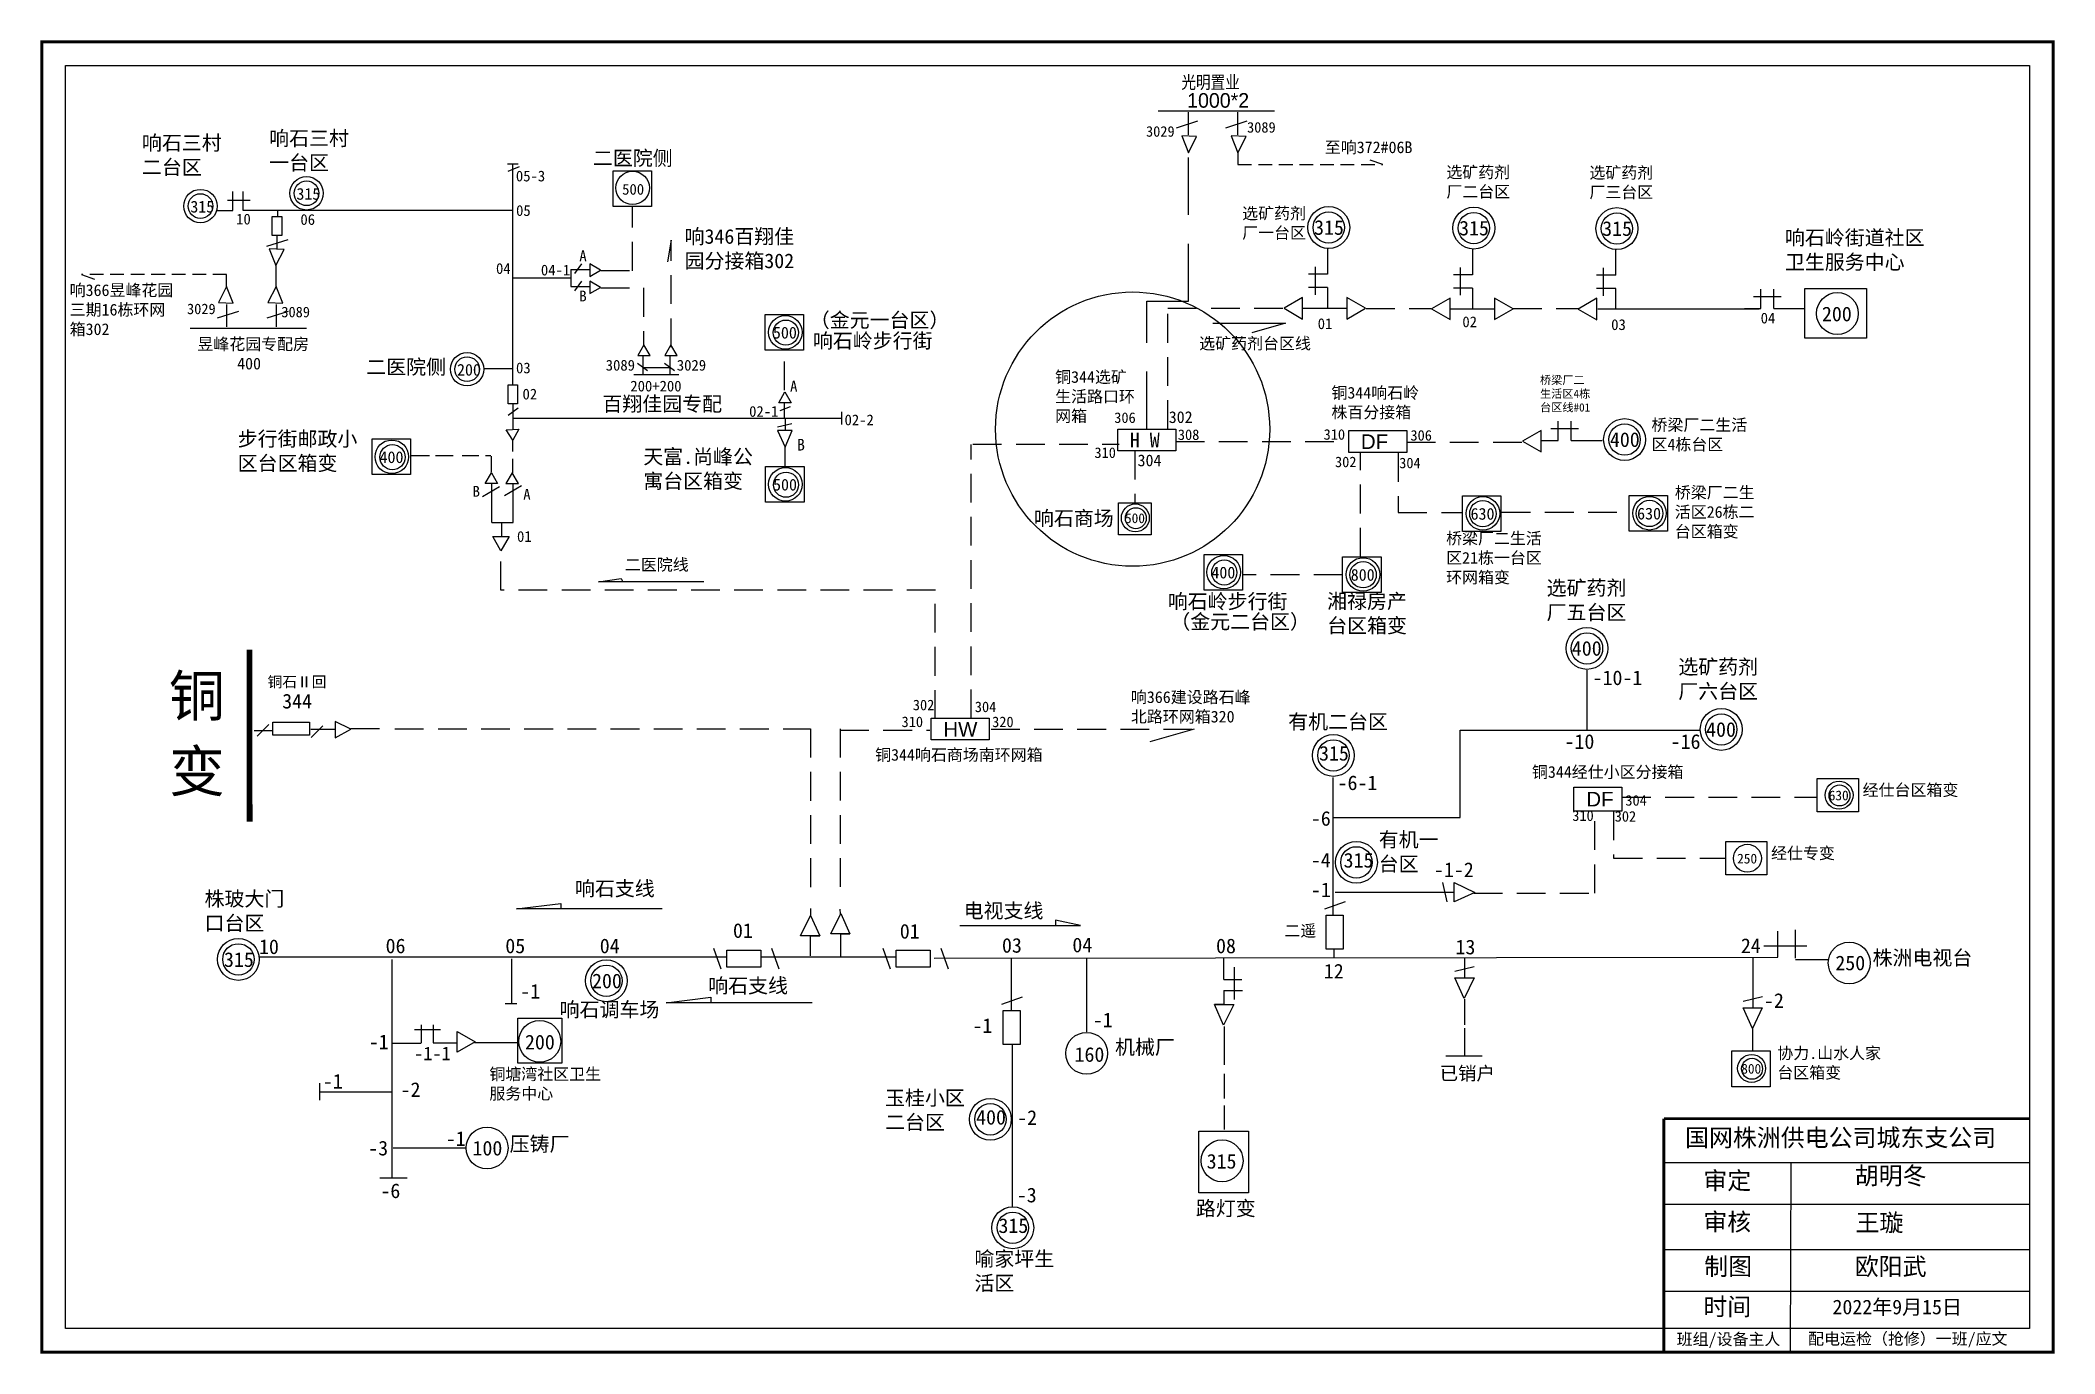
# Model space of a CAD drawing. Extents: x 0 to 345, y -16 to 208.
import ezdxf

# ---------------------------------------------------------------- set-up
doc = ezdxf.new("R2010")
doc.units = 0
doc.header["$LTSCALE"] = 0.774411
doc.linetypes.add('ACAD_ISO02W100', pattern=[15, 12, -3])
doc.linetypes.add('DASHED2', pattern=[9.525, 6.35, -3.175])
doc.layers.get('0').update_dxf_attribs({"linetype": 'CONTINUOUS'})
for name, color, linetype in [('0-RefEdit0', 7, 'CONTINUOUS'), ('Layer2', 1, 'CONTINUOUS'), ('线型', 7, 'DASHED2')]:
    doc.layers.add(name, color=color, linetype=linetype)
doc.styles.add('hztxt_txtstyle_0.00_0_0', font='', dxfattribs={"bigfont": 'hztxt.shx'})
doc.styles.add('hztxt_txtstyle_2.00_0_0', font='', dxfattribs={"height": 2, "bigfont": 'hztxt.shx'})
doc.styles.add('KaiTi_txtstyle_2.00_0_0', font='simsun.ttc', dxfattribs={"height": 2})
doc.styles.add('KaiTi_txtstyle_2.50_0_0', font='simkai.ttf', dxfattribs={"height": 2.5})
doc.styles.add('KaiTi_txtstyle_200.00_0_0200', font='simsun.ttc', dxfattribs={"height": 200})
doc.styles.add('KaiTi_txtstyle_3.00_0_0', font='simkai.ttf', dxfattribs={"height": 3})
doc.styles.add('SimSun_txtstyle_1.84_0_0', font='', dxfattribs={"height": 1.84})
doc.styles.add('SimSun_txtstyle_2.30_0_0', font='', dxfattribs={"height": 2.3})
doc.styles.add('SimSun_txtstyle_2.50_0_0', font='simsun.ttc', dxfattribs={"height": 2.5})
doc.styles.add('SimSun_txtstyle_200.00_0_0200', font='', dxfattribs={"height": 200})
doc.styles.get("Standard").update_dxf_attribs({"font": '', "height": 2.5})
doc.styles.add('字体', font='simkai.ttf', dxfattribs={"height": 2.5})
doc.styles.add('宋体_txtstyle_2.00_0_0', font='SIMSUN.TTC', dxfattribs={"height": 2})
doc.styles.add('宋体_txtstyle_2.50_0_0', font='SIMSUN.TTC', dxfattribs={"height": 2.5})
doc.styles.add('宋体_txtstyle_200.00_0_0200', font='SIMSUN.TTC', dxfattribs={"height": 200})
doc.styles.add('宋体_txtstyle_3.00_0_0', font='SIMSUN.TTC', dxfattribs={"height": 3})
doc.styles.get('hztxt_txtstyle_0.00_0_0').set_extended_font_data('hztxt')
doc.styles.get('hztxt_txtstyle_2.00_0_0').set_extended_font_data('hztxt')
doc.styles.get('SimSun_txtstyle_1.84_0_0').set_extended_font_data('SimSun')
doc.styles.get('SimSun_txtstyle_2.30_0_0').set_extended_font_data('SimSun')
doc.styles.get('SimSun_txtstyle_200.00_0_0200').set_extended_font_data('SimSun')
doc.styles.get('Standard').set_extended_font_data('SimSun')

msp = doc.modelspace()

# ---------------------------------------------------------------- linework, layer by layer
at = {"linetype": 'Continuous'}
for p, q in [((211.47, 196.23), (191.58, 196.23)), ((198.3, 194.51), (194.65, 193.35)), ((196.76, 192.2), (196.76, 196.04)), ((206.77, 194.51), (203.12, 193.35)), ((205.23, 192.2), (205.23, 196.04)), ((195.6, 192.01), (196.75, 189.12)), ((198.16, 191.89), (195.6, 192.01)), ((196.75, 189.12), (198.16, 191.89)), ((206.63, 191.89), (204.07, 192.01)), ((204.07, 192.01), (205.22, 189.12)), ((205.22, 189.12), (206.63, 191.89)), ((80.31, 187.23), (82.14, 187.23)), ((30.64, 179.26), (33.34, 179.26)), ((81.21, 179.28), (35.14, 179.28)), ((40.98, 179.27), (40.98, 178.26)), ((39.15, 173.15), (42.8, 174.3)), ((39.56, 172.72), (40.71, 169.83)), ((42.12, 172.6), (39.56, 172.72)), ((40.71, 169.83), (42.12, 172.6)), ((40.86, 174.97), (40.86, 172.6)), ((32.28, 166.28), (30.87, 163.51)), ((33.43, 163.39), (32.28, 166.28)), ((40.75, 166.28), (39.34, 163.51)), ((41.9, 163.39), (40.75, 166.28)), ((30.73, 160.89), (34.38, 162.04)), ((30.87, 163.51), (33.43, 163.39)), ((32.27, 163.2), (32.27, 159.36)), ((39.2, 160.89), (42.85, 162.04)), ((39.34, 163.51), (41.9, 163.39)), ((40.74, 163.2), (40.74, 159.36)), ((26.03, 159.16), (45.93, 159.16)), ((213.33, 160.02), (207.59, 158.36)), ((126.96, 145.1), (128.68, 145.74)), ((127.71, 143.7), (127.71, 146.39)), ((77.6, 134.49), (77.6, 137.27)), ((76.04, 130.39), (78.93, 132.08)), ((79.82, 130.54), (82.71, 132.24)), ((81.29, 125.92), (81.29, 132.59)), ((77.63, 125.92), (81.29, 125.92)), ((79.36, 123.56), (79.36, 125.88)), ((39.51, 91.42), (37.53, 89.44)), ((40.21, 89.59), (40.21, 91.81)), ((40.21, 91.81), (46.47, 91.81)), ((46.47, 89.59), (40.21, 89.59)), ((46.47, 91.81), (46.47, 89.59)), ((46.7, 90.63), (50.81, 90.63)), ((48.74, 91.18), (46.76, 89.21)), ((53.5, 90.62), (50.83, 91.9)), ((50.83, 91.9), (50.83, 89.11)), ((50.83, 89.11), (53.5, 90.62)), ((197.71, 90.63), (190.17, 88.45)), ((221.5, 58.71), (221.53, 82.36)), ((242.2, 61.1), (242.2, 64.38)), ((242.2, 64.38), (245.73, 62.71)), ((245.73, 62.71), (242.2, 61.1)), ((81.83, 59.89), (89.42, 60.84)), ((106.76, 59.89), (81.83, 59.89)), ((89.42, 60.84), (89.42, 59.89)), ((130.4, 55.28), (132.15, 58.77)), ((132.15, 58.77), (133.7, 55.28)), ((135.58, 55.63), (137.33, 59.12)), ((137.33, 59.12), (138.88, 55.63)), ((223.57, 61.12), (220.02, 59.85)), ((133.7, 55.28), (130.4, 55.28)), ((132.15, 55.28), (133.7, 55.28)), ((132.15, 51.87), (132.15, 55.28)), ((138.88, 55.63), (135.58, 55.63)), ((137.33, 55.63), (138.88, 55.63)), ((137.33, 51.75), (137.33, 55.63)), ((157.65, 57.04), (178.3, 57.04)), ((178.3, 57.04), (174.03, 57.99)), ((174.03, 57.99), (174.03, 57.04)), ((297.52, 51.64), (297.52, 56.06)), ((300.58, 51.48), (300.58, 56.32)), ((37.99, 51.7), (117.64, 51.69)), ((115.54, 53.18), (116.81, 49.63)), ((123.79, 51.7), (146.59, 51.69)), ((125.44, 53.18), (126.7, 49.63)), ((144.49, 53.18), (145.76, 49.63)), ((154.39, 53.18), (155.65, 49.63)), ((295.16, 53.58), (302.48, 53.58)), ((60.56, 51.25), (60.56, 14.07)), ((153.26, 51.48), (297.52, 51.64)), ((166.47, 51.45), (166.47, 42.58)), ((179.3, 51.54), (179.3, 38.89)), ((202.78, 51.47), (202.78, 47.84)), ((204.59, 49.93), (204.59, 44.42)), ((300.58, 51.27), (306.27, 51.27)), ((107.47, 43.86), (115.07, 44.8)), ((115.07, 44.8), (115.07, 43.86)), ((168.35, 44.83), (164.8, 43.56)), ((202.82, 47.83), (205.91, 47.83)), ((202.82, 45.96), (206.02, 45.96)), ((202.82, 45.96), (202.82, 43.53)), ((242.31, 48.1), (245.59, 48.1)), ((243.92, 44.57), (242.31, 48.1)), ((245.59, 48.1), (243.92, 44.57)), ((132.4, 43.86), (107.47, 43.86)), ((201.23, 43.54), (204.53, 43.54)), ((202.78, 43.54), (201.23, 43.54)), ((202.78, 40.05), (201.23, 43.54)), ((204.53, 43.54), (202.78, 40.05)), ((202.84, 39.81), (202.84, 33.26)), ((166.6, 36.67), (166.6, 9.06)), ((202.84, 31.68), (202.84, 27.51)), ((48.18, 30.11), (48.18, 27.21)), ((48.18, 28.65), (60.49, 28.65)), ((202.84, 26.32), (202.84, 22.18)), ((60.77, 19.03), (73.08, 19.03)), ((58.5, 13.92), (63.18, 13.92)), ((278.1, 16.53), (340.47, 16.53)), ((299.75, 16.52), (299.66, -15.87)), ((278.1, 9.43), (340.47, 9.43)), ((278.1, 1.68), (340.47, 1.68)), ((278.1, -5.42), (340.47, -5.42))]:
    msp.add_line(p, q, dxfattribs=at)
at = {"color": 0, "linetype": 'Continuous'}
for p, q in [((82.31, 186.72), (80.36, 185.93)), ((91.14, 169.18), (94.38, 169.18)), ((91.14, 169.18), (91.14, 166.25)), ((91.81, 168.47), (93.03, 170.13)), ((218.5, 164.87), (218.5, 169.61)), ((243.3, 164.77), (243.3, 169.5)), ((267.76, 164.69), (267.76, 169.43)), ((81.23, 167.74), (91.11, 167.74)), ((91.14, 166.25), (94.38, 166.25)), ((91.81, 165.53), (93.03, 167.19)), ((220.56, 168.37), (217.26, 168.37)), ((220.56, 166.11), (217.26, 166.11)), ((245.36, 168.27), (242.06, 168.27)), ((245.36, 166), (242.06, 166)), ((269.83, 168.19), (266.53, 168.19)), ((269.83, 165.93), (266.53, 165.93)), ((294.63, 162.49), (294.63, 165.79)), ((296.89, 162.49), (296.89, 165.79)), ((216.32, 162.55), (223.86, 162.55)), ((241.52, 162.47), (249.06, 162.47)), ((266.74, 162.46), (294.37, 162.46)), ((293.39, 164.55), (298.13, 164.55)), ((76.37, 152.26), (81.29, 152.26)), ((104.23, 151.88), (102.57, 153.1)), ((103.51, 151.21), (103.51, 154.45)), ((103.66, 152.45), (108.09, 152.45)), ((108.86, 151.88), (107.19, 153.1)), ((108.14, 151.21), (108.14, 154.45)), ((101.92, 151.21), (109.64, 151.21)), ((137.45, 144.84), (137.45, 142.66)), ((127.73, 143.75), (137.45, 143.75)), ((258.73, 142.01), (263.47, 142.01)), ((259.97, 139.94), (259.97, 143.24)), ((262.23, 139.94), (262.23, 143.24)), ((127.76, 138.81), (127.76, 135.53)), ((264.89, 100.69), (264.89, 90.41)), ((243.23, 75.51), (243.23, 90.42)), ((243.23, 90.42), (266.63, 90.42)), ((266.63, 90.42), (284.15, 90.42)), ((221.53, 75.51), (243.23, 75.51)), ((80.99, 51.36), (80.99, 43.8)), ((79.9, 43.73), (81.93, 43.73)), ((291.61, 42.97), (294.89, 42.97)), ((293.22, 39.44), (291.61, 42.97)), ((294.89, 42.97), (293.22, 39.44)), ((68.84, 39.25), (64.43, 39.25)), ((65.63, 37.02), (65.63, 40.06)), ((67.63, 40.06), (67.63, 37.02))]:
    msp.add_line(p, q, dxfattribs=at)
at = {"color": 7, "linetype": 'Continuous'}
for p, q in [((81.24, 149.52), (81.24, 187.18)), ((32.42, 181.05), (36.32, 181.05)), ((33.35, 179.27), (33.35, 182.49)), ((35.13, 179.27), (35.13, 182.49)), ((80.43, 144.26), (82.16, 145.54)), ((81.24, 146.21), (81.24, 141.87)), ((127.74, 143.7), (81.3, 143.7)), ((81.24, 138.09), (81.24, 140.15)), ((66.98, 137.33), (63.67, 137.33)), ((71.05, 137.33), (67.99, 137.33)), ((75.39, 137.33), (72.58, 137.33)), ((77.48, 137.33), (76.55, 137.33)), ((81.24, 134.38), (81.24, 136.81)), ((77.63, 125.92), (77.63, 132.53))]:
    msp.add_line(p, q, dxfattribs=at)
at = {"linetype": 'DASHED2'}
for p, q in [((101.68, 168.96), (101.68, 179.9)), ((108.3, 174.16), (107.7, 170.5)), ((108.3, 155.9), (108.3, 174.16)), ((96.25, 168.98), (101.68, 168.98)), ((96.25, 166.05), (103.58, 166.05)), ((103.58, 166.02), (103.58, 156.26)), ((193.24, 141.9), (193.24, 162.59)), ((193.24, 162.59), (213.26, 162.59)), ((227.14, 162.53), (238.27, 162.53)), ((252.27, 162.49), (263.4, 162.49)), ((127.71, 148.54), (127.71, 155.39)), ((159.59, 92.47), (159.59, 139.24)), ((159.9, 139.34), (184.91, 139.34)), ((194.59, 139.8), (224.18, 139.8)), ((226.17, 120.12), (226.17, 137.86)), ((232.63, 137.81), (232.63, 127.67)), ((234.09, 139.68), (254.11, 139.68)), ((232.63, 127.67), (243.64, 127.67)), ((250.34, 127.72), (272.12, 127.72)), ((79.15, 114.35), (79.15, 121.24)), ((153.51, 114.35), (79.15, 114.35)), ((153.42, 92.37), (153.42, 114.46)), ((223.11, 117.01), (206.12, 117.01)), ((53.51, 90.7), (60.7, 90.7)), ((61.06, 90.68), (132.11, 90.68)), ((132.11, 90.68), (132.11, 61.92)), ((137.18, 90.69), (137.18, 61.85)), ((137.2, 90.42), (152.54, 90.42)), ((163, 90.63), (197.71, 90.63)), ((132.11, 59.97), (132.11, 58.72)), ((137.16, 59.82), (137.18, 59.07))]:
    msp.add_line(p, q, dxfattribs=at)
for p, q in [((200.91, 160.02), (213.33, 160.02)), ((79.2, 121.1), (77.78, 123.56)), ((77.78, 123.56), (80.62, 123.56)), ((80.62, 123.56), (79.2, 121.1)), ((95.89, 115.8), (99.77, 116.37)), ((113.86, 115.8), (95.89, 115.8)), ((99.77, 116.37), (100.06, 115.8)), ((221.62, 52.96), (221.62, 51.45))]:
    msp.add_line(p, q)
at = {"color": 7}
for p, q in [((128.96, 142.77), (126.47, 142.23)), ((126.47, 141.67), (127.79, 138.78)), ((128.97, 141.67), (126.47, 141.67)), ((127.79, 138.78), (128.97, 141.67)), ((221.84, 62.75), (242.22, 62.75)), ((241.02, 61.12), (240.26, 64.39)), ((242.32, 49.28), (245.59, 50.03)), ((243.96, 51.5), (243.96, 48.08)), ((243.97, 44.45), (243.97, 40.08)), ((243.97, 39.52), (243.97, 34.87)), ((240.78, 34.78), (247.01, 34.78))]:
    msp.add_line(p, q, dxfattribs=at)
at = {"color": 0, "linetype": 'DASHED2'}
for p, q in [((187.61, 138.2), (187.61, 129.43)), ((266.23, 62.59), (266.23, 76.48)), ((269.46, 76.58), (269.46, 68.55)), ((270.92, 79.01), (304.29, 79.01)), ((269.46, 68.55), (288.69, 68.55)), ((245.54, 62.59), (266.23, 62.59)), ((293.19, 39.74), (293.19, 35.67))]:
    msp.add_line(p, q, dxfattribs=at)
at = {"linetype": 'ACAD_ISO02W100'}
msp.add_line((40.11, 90.33), (37.02, 90.34), dxfattribs=at)
at = {"color": 0}
msp.add_line((291.63, 44.15), (294.9, 44.9), dxfattribs=at)
at = {"linetype": 'Continuous', "const_width": 0.5}
msp.add_lwpolyline([(0.67, 208.09), (344.64, 208.09), (344.64, -15.87), (0.67, -15.87)], close=True, dxfattribs=at)
at = {"linetype": 'Continuous'}
for points in [[(4.71, 204.05), (340.6, 204.05), (340.6, -11.83), (4.71, -11.83)], [(213.1, 162.54), (216.29, 160.7), (216.29, 164.38)], [(227.06, 162.55), (223.87, 164.38), (223.87, 160.71)], [(238.3, 162.46), (241.49, 160.62), (241.49, 164.29)], [(252.26, 162.46), (249.07, 164.3), (249.07, 160.62)], [(263.43, 162.41), (266.62, 160.57), (266.62, 164.25)], [(194.58, 138.19), (184.66, 138.19), (184.66, 141.89), (194.58, 141.89)], [(234.1, 137.92), (224.18, 137.92), (224.18, 141.63), (234.1, 141.63)], [(253.91, 139.84), (257.1, 138), (257.1, 141.68)], [(162.7, 88.77), (152.77, 88.77), (152.77, 92.47), (162.7, 92.47)], [(223.23, 58.82), (223.23, 53), (220.32, 53), (220.32, 58.82)], [(117.84, 52.84), (123.66, 52.84), (123.66, 49.93), (117.84, 49.93)], [(146.79, 52.84), (152.61, 52.84), (152.61, 49.93), (146.79, 49.93)], [(168.01, 42.53), (168.01, 36.71), (165.1, 36.71), (165.1, 42.53)]]:
    msp.add_lwpolyline(points, close=True, dxfattribs=at)
at = {"color": 0, "linetype": 'Continuous'}
for points in [[(98.36, 186.06), (104.94, 186.06), (104.94, 179.96), (98.36, 179.96)], [(312.72, 165.9), (312.72, 157.42), (302.17, 157.42), (302.17, 165.9)], [(124.35, 161.5), (130.93, 161.5), (130.93, 155.39), (124.35, 155.39)], [(57.15, 140.23), (63.73, 140.23), (63.73, 134.12), (57.15, 134.12)], [(124.45, 135.53), (131.03, 135.53), (131.03, 129.42), (124.45, 129.42)], [(184.8, 129.31), (190.39, 129.31), (190.39, 123.85), (184.8, 123.85)], [(243.62, 130.5), (250.19, 130.5), (250.19, 124.39), (243.62, 124.39)], [(272.1, 130.54), (278.68, 130.54), (278.68, 124.43), (272.1, 124.43)], [(199.45, 120.46), (206.02, 120.46), (206.02, 114.36), (199.45, 114.36)], [(223.12, 120.07), (229.7, 120.07), (229.7, 113.96), (223.12, 113.96)], [(262.68, 80.7), (270.89, 80.7), (270.89, 76.59), (262.68, 76.59)], [(311.35, 82.18), (311.35, 76.51), (304.3, 76.51), (304.3, 82.18)], [(295.69, 71.39), (295.69, 65.72), (288.64, 65.72), (288.64, 71.39)], [(289.67, 35.61), (296.24, 35.61), (296.24, 29.5), (289.67, 29.5)], [(198.53, 21.89), (207.02, 21.89), (207.02, 11.34), (198.53, 11.34)]]:
    msp.add_lwpolyline(points, close=True, dxfattribs=at)
at = {"color": 7, "linetype": 'DASHED2', "lineweight": 0, "ltscale": 1.997612}
for points in [[(189.62, 141.89), (189.62, 163.76), (196.78, 163.76), (196.78, 189.1)], [(40.72, 169.91), (40.72, 169.91), (40.72, 169.91), (40.72, 166.3)]]:
    msp.add_lwpolyline(points, dxfattribs=at)
at = {"color": 7, "linetype": 'DASHED2', "lineweight": 0, "ltscale": 0.475968}
for points in [[(205.22, 189.12), (205.22, 187.09), (230.02, 187.09), (227.78, 187.9)], [(32.28, 166.28), (32.28, 168.31), (7.48, 168.31), (9.72, 167.5)]]:
    msp.add_lwpolyline(points, dxfattribs=at)
at = {"color": 7}
for points in [[(40.08, 178.23), (41.7, 178.23), (41.7, 175), (40.08, 175)], [(80.4, 149.45), (82.01, 149.45), (82.01, 146.23), (80.4, 146.23)]]:
    msp.add_lwpolyline(points, close=True, dxfattribs=at)
for points in [[(96.23, 169.06), (94.39, 170.12), (94.39, 167.99)], [(96.23, 166.12), (94.39, 167.18), (94.39, 165.06)], [(103.64, 156.3), (102.58, 154.46), (104.7, 154.46)], [(108.27, 156.3), (107.2, 154.46), (109.33, 154.46)], [(127.76, 148.24), (128.82, 146.4), (126.69, 146.4)], [(82.24, 141.87), (81.25, 139.99), (80.11, 141.79)], [(77.56, 134.44), (78.63, 132.6), (76.5, 132.6)], [(81.11, 134.44), (80.05, 132.6), (82.18, 132.6)]]:
    msp.add_lwpolyline(points, close=True)
at = {"linetype": 'Continuous'}
for points, const_width in [([(36.19, 104.19), (36.21, 74.81)], 1), ([(278.06, 24.04), (278.07, -15.87)], 0.5), ([(278.1, 24.04), (340.47, 24.04)], 0.5)]:
    msp.add_lwpolyline(points, dxfattribs=dict(at, const_width=const_width))
at = {"color": 0}
msp.add_lwpolyline([(74.79, 37.16), (71.72, 35.39), (71.72, 38.93)], close=True, dxfattribs=at)
at = {"linetype": 'Continuous'}
for centre, radius in [((27.81, 180.01), 2.86), ((45.95, 182.2), 2.86), ((45.95, 182.2), 2.11), ((101.71, 183.12), 2.86), ((27.81, 180.01), 2.11), ((307.73, 161.65), 3.58), ((73.41, 152.13), 2.86), ((73.41, 152.13), 2.11), ((221.54, 86.13), 3.58), ((221.54, 86.13), 2.68), ((225.48, 67.85), 3.58), ((225.48, 67.85), 2.68), ((34.29, 51.26), 3.58), ((34.29, 51.26), 2.68), ((309.75, 50.65), 3.58), ((97.22, 47.61), 3.58), ((97.22, 47.61), 2.68), ((179.35, 35.21), 3.58), ((162.89, 23.93), 3.58), ((162.89, 23.93), 2.68), ((76.82, 19.03), 3.58), ((202.51, 16.84), 3.58), ((166.72, 5.4), 3.58), ((166.72, 5.4), 2.68)]:
    msp.add_circle(centre, radius, dxfattribs=at)
at = {"color": 0, "linetype": 'Continuous'}
for centre, radius in [((220.75, 176.35), 3.58), ((245.56, 176.25), 3.58), ((270.02, 176.17), 3.58), ((220.75, 176.35), 2.68), ((245.56, 176.25), 2.68), ((270.02, 176.17), 2.68), ((271.34, 140.1), 3.58), ((271.34, 140.1), 2.68), ((187.68, 126.72), 2.39), ((187.76, 126.66), 1.79), ((264.91, 104.41), 3.58), ((264.91, 104.41), 2.68), ((287.87, 90.56), 3.58), ((287.87, 90.56), 2.68), ((308.02, 79.34), 2.39), ((308.09, 79.28), 1.79), ((292.35, 68.55), 2.39), ((85.83, 37.26), 3.58)]:
    msp.add_circle(centre, radius, dxfattribs=at)
at = {"color": 12, "linetype": 'Continuous', "lineweight": 0, "ltscale": 0.841828, "true_color": 0xc00000}
msp.add_circle((187.21, 141.89), 23.44, dxfattribs=at)
at = {"color": 7, "linetype": 'Continuous'}
for centre, radius in [((127.82, 158.44), 2.87), ((127.91, 158.38), 2.15), ((60.54, 137.16), 2.87), ((60.64, 137.09), 2.15), ((127.84, 132.46), 2.87), ((127.94, 132.39), 2.15), ((247.12, 127.48), 2.87), ((247.11, 127.44), 2.26), ((275.6, 127.52), 2.87), ((275.6, 127.49), 2.26), ((202.8, 117.44), 2.87), ((202.89, 117.38), 2.15), ((226.62, 117.05), 2.87), ((226.62, 117.01), 2.26), ((293.06, 32.63), 2.39), ((293.14, 32.57), 1.79)]:
    msp.add_circle(centre, radius, dxfattribs=at)
at = {"layer": '0-RefEdit0', "color": 0, "linetype": 'ByBlock', "ltscale": 2}
for p, q in [((220.57, 168.37), (220.57, 172.75)), ((245.38, 168.26), (245.38, 172.65)), ((269.84, 168.19), (269.84, 172.57)), ((220.57, 162.61), (220.57, 166.11)), ((245.38, 162.51), (245.38, 166)), ((269.84, 162.43), (269.84, 165.93)), ((291.84, 162.48), (294.62, 162.48)), ((296.89, 162.48), (302.15, 162.48)), ((257.18, 139.93), (259.96, 139.93)), ((262.23, 139.93), (267.5, 139.93)), ((293.29, 51.47), (293.29, 42.94))]:
    msp.add_line(p, q, dxfattribs=at)
at = {"layer": '0-RefEdit0', "linetype": 'ByBlock', "ltscale": 2}
msp.add_line((127.78, 143.73), (127.78, 141.67), dxfattribs=at)
at = {"layer": '0-RefEdit0', "ltscale": 2}
msp.add_line((67.63, 37.02), (71.74, 37.02), dxfattribs=at)
msp.add_lwpolyline([(82.07, 41.2), (89.63, 41.2), (89.63, 33.55), (82.07, 33.55)], close=True, dxfattribs=at)
at = {"layer": '线型', "linetype": 'ByBlock'}
for p, q in [((60.54, 36.93), (65.54, 36.93)), ((74.65, 37.04), (81.96, 37.04))]:
    msp.add_line(p, q, dxfattribs=at)

# ---------------------------------------------------------------- texts
at = {"linetype": 'Continuous', "style": '字体'}
for s, p in [('铜', (22.4, 92.81)), ('变', (22.42, 79.93))]:
    msp.add_text(s, height=7, dxfattribs=at).set_placement(p)
at = {"linetype": 'Continuous', "attachment_point": 1}
for s, insert, char_height, width, style in [('光明置业', (195.55, 202.34), 2.5, 28.7822, 'hztxt_txtstyle_0.00_0_0'), ('1000*2', (196.54, 199.32), 2.5, 5.6554, 'hztxt_txtstyle_0.00_0_0'), ('响石岭街道社区\\P卫生服务中心', (298.76, 175.87), 2.5, 37.4306, '字体'), ('{\\fSimSun|b0|i0|c134|p2;昱峰花园专配房\\P     400}', (27.28, 157.43), 2, 21.7173, 'hztxt_txtstyle_2.00_0_0'), ('-10-1', (265.87, 100.65), 2.5, 27.4037, '字体'), ('有机二台区', (213.82, 93.15), 2.5, 26.731, '字体'), ('-10', (261.07, 89.75), 2.5, 27.4037, '字体'), ('-16', (279.22, 89.75), 2.5, 27.4037, '字体'), ('-6-1', (222.26, 82.7), 2.5, 27.4037, '字体'), ('-6', (217.69, 76.61), 2.5, 27.4037, '字体'), ('有机一台区', (229.3, 73), 2.5, 11.5733, '字体'), ('-4', (217.69, 69.49), 2.5, 27.4037, '字体'), ('-1-2', (238.75, 67.84), 2.5, 27.4037, '字体'), ('株玻大门口台区', (28.51, 62.88), 2.5, 13.9826, '字体'), ('响石支线', (91.85, 64.63), 2.5, 13.9826, '字体'), ('-1', (217.71, 64.41), 2.5, 27.4037, '字体'), ('01', (118.87, 57.44), 2.5, 5.4797, 'SimSun_txtstyle_2.50_0_0'), ('01', (147.4, 57.32), 2.5, 5.4797, 'SimSun_txtstyle_2.50_0_0'), ('10', (37.82, 54.68), 2.5, 27.4037, '字体'), ('06', (59.47, 54.82), 2.5, 27.4037, '字体'), ('05', (79.94, 54.82), 2.5, 27.4037, '字体'), ('04', (96.09, 54.82), 2.5, 27.4037, '字体'), ('03', (164.87, 54.91), 2.5, 27.4037, '字体'), ('04', (176.91, 54.98), 2.5, 27.4037, '字体'), ('08', (201.48, 54.82), 2.5, 27.4037, '字体'), ('13', (242.42, 54.63), 2.5, 27.4037, '字体'), ('24', (291.23, 54.85), 2.5, 27.4037, '字体'), ('株洲电视台', (313.75, 52.8), 2.5, 18.0074, '字体'), ('12', (219.91, 50.5), 2.5, 27.4037, '字体'), ('响石调车场', (89.23, 43.94), 2.5, 42.4667, '字体'), ('机械厂', (184.2, 37.53), 2.5, 13.9826, '字体'), ('铜塘湾社区卫生服务中心', (77.22, 32.67), 2, 20.6521, 'KaiTi_txtstyle_2.00_0_0'), ('玉桂小区二台区', (144.88, 28.85), 2.5, 14.7215, '字体'), ('压铸厂', (80.68, 20.97), 2.5, 13.9826, '字体'), ('审定', (284.8, 14.97), 3, 23.4615, '字体'), ('路灯变', (198.03, 9.97), 2.5, 13.9826, '字体'), ('审核', (284.8, 7.91), 3, 23.4615, '字体'), ('喻家坪生活区', (160.16, 1.35), 2.5, 14.7215, '字体'), ('制图', (284.96, 0.29), 3, 23.4615, '字体'), ('欧阳武', (310.71, 0.29), 3, 23.4615, '宋体_txtstyle_3.00_0_0'), ('时间', (284.8, -6.59), 3, 23.4615, '字体')]:
    msp.add_mtext(s, dxfattribs=dict(at, insert=insert, char_height=char_height, width=width, style=style))
at = {"attachment_point": 1}
for s, insert, char_height, width, style in [('响石三村一台区', (39.56, 192.85), 2.5, 16.9562, '字体'), ('响石三村二台区', (17.81, 192.07), 2.5, 16.9562, '字体'), ('二医院侧', (94.92, 189.46), 2.5, 16.9562, '字体'), ('{\\fSimSun|b0|i0|c134|p2;响346百翔佳园分接箱302}', (110.59, 176.07), 2.5, 19.8844, '字体'), ('（金元一台区）', (132.01, 161.78), 2.5, 36.9913, '字体'), ('响石岭步行街', (132.54, 158.25), 2.5, 24.1343, '字体'), ('二医院侧', (56.17, 153.77), 2.5, 16.9562, '字体'), ('铜344选矿^M^J生活路口环网箱', (173.96, 151.81), 2, 14.8507, '宋体_txtstyle_2.00_0_0'), ('A', (128.64, 150.15), 1.84, 3.8702, 'SimSun_txtstyle_1.84_0_0'), ('铜344响石岭株百分接箱', (221.21, 149.11), 2, 17.4978, '字体'), ('{\\fSimSun|b0|i0|c134|p2;桥梁厂二生活区4栋台区线#01}', (256.88, 150.97), 1.4, 9.5099, '字体'), ('百翔佳园专配', (96.54, 147.45), 2.5, 22.9704, '字体'), ('步行街邮政小区台区箱变', (34.18, 141.48), 2.5, 21.3153, '字体'), ('{\\fSimSun|b0|i0|c134|p2;桥梁厂二生活区4栋台区}', (275.94, 143.61), 2, 16.6794, '字体'), ('天富.尚峰公寓台区箱变', (103.53, 138.44), 2.5, 19.9451, '字体'), ('{\\fSimSun|b0|i0|c134|p2;桥梁厂二生活区26栋二台区箱变}', (279.93, 132.07), 2, 14.8945, '字体'), ('响石商场', (170.34, 127.91), 2.5, 16.9562, '字体'), ('{\\fSimSun|b0|i0|c134|p2;桥梁厂二生活区21栋一台区环网箱变}', (240.82, 124.23), 2, 17.0363, '字体'), ('响石岭步行街', (193.23, 113.7), 2.5, 28.2516, '字体'), ('湘禄房产台区箱变', (220.48, 113.74), 2.5, 14.3735, '字体'), ('（金元二台区）', (193.66, 110.24), 2.5, 28.7811, '字体'), ('铜344响石商场南环网箱', (143.18, 87.23), 2, 31.3623, '字体'), ('协力.山水人家台区箱变', (297.46, 36.25), 2, 19.2035, 'KaiTi_txtstyle_2.00_0_0')]:
    msp.add_mtext(s, dxfattribs=dict(at, insert=insert, char_height=char_height, width=width, style=style))
at = {"color": 7, "linetype": 'Continuous', "attachment_point": 1}
for s, insert, char_height, width, style in [('{\\H0.72x;3029}', (189.5, 193.67), 2.5, 35.6136, 'KaiTi_txtstyle_2.50_0_0'), ('{\\H0.72x;3089}', (206.78, 194.37), 2.5, 35.6136, 'KaiTi_txtstyle_2.50_0_0'), ('{\\H0.72x;3029}', (25.51, 163.34), 2.5, 35.6136, 'KaiTi_txtstyle_2.50_0_0'), ('{\\H0.72x;3089}', (41.64, 162.81), 2.5, 35.6136, 'KaiTi_txtstyle_2.50_0_0'), ('{\\H0.72x;306}', (184.07, 144.75), 2.5, 35.6136, '字体'), ('302', (193.39, 144.94), 2, 35.6136, 'KaiTi_txtstyle_2.00_0_0'), ('H W', (186.74, 141.26), 2.5, 13.7576, '宋体_txtstyle_2.50_0_0'), ('{\\H0.72x;308}', (194.95, 141.84), 2.5, 35.6136, '字体'), ('{\\H0.72x;310}', (219.87, 141.88), 2.5, 35.6136, '字体'), ('{\\H0.72x;306}', (234.72, 141.73), 2.5, 35.6136, '字体'), ('{\\H0.72x;310}', (180.68, 138.77), 2.5, 35.6136, '字体'), ('{\\fArial|b0|i0|c0|p32;DF}', (226.25, 141), 2.5, 13.7576, '字体'), ('304', (188.06, 137.55), 2, 35.6136, 'KaiTi_txtstyle_2.00_0_0'), ('{\\H0.72x;302}', (221.82, 137.19), 2.5, 35.6136, '字体'), ('{\\H0.72x;304}', (232.8, 137.01), 2.5, 35.6136, '字体'), ('{\\H0.72x;302}', (149.63, 95.65), 2.5, 35.6136, '字体'), ('{\\H0.72x;304}', (160.23, 95.33), 2.5, 35.6136, '字体'), ('{\\H0.72x;310}', (147.7, 92.77), 2.5, 35.6136, '字体'), ('{\\fArial|b0|i0|c0|p32;HW}', (154.85, 91.84), 2.5, 13.7576, '字体'), ('{\\H0.72x;320}', (163.19, 92.76), 2.5, 35.6136, '字体'), ('国网株洲供电公司城东支公司', (281.68, 22.3), 3, 82.0179, 'KaiTi_txtstyle_3.00_0_0'), ('胡明冬', (310.7, 15.8), 3, 23.4615, '宋体_txtstyle_3.00_0_0'), ('王璇', (310.84, 7.78), 3, 33.0539, '宋体_txtstyle_3.00_0_0')]:
    msp.add_mtext(s, dxfattribs=dict(at, insert=insert, char_height=char_height, width=width, style=style))
at = {"color": 2, "linetype": 'Continuous', "true_color": 0xffff00, "attachment_point": 1}
for s, insert, char_height, width, style in [('至响372#06B', (220.08, 191.06), 2, 18.1823, '宋体_txtstyle_2.00_0_0'), ('{\\fSimSun|b0|i0|c134|p2;响\\fNSimSun|b0|i0|c134|p49;366\\fSimSun|b0|i0|c134|p2;昱峰花园三期16栋环网箱302}', (5.44, 166.64), 2, 18.1823, 'hztxt_txtstyle_2.00_0_0'), ('电视支线', (158.32, 60.84), 2.5, 22.5601, 'KaiTi_txtstyle_2.50_0_0'), ('响石支线', (114.64, 48.03), 2.5, 13.9826, 'KaiTi_txtstyle_2.50_0_0')]:
    msp.add_mtext(s, dxfattribs=dict(at, insert=insert, char_height=char_height, width=width, style=style))
at = {"char_height": 1.84, "width": 3.8702, "attachment_point": 1}
for s, insert in [('05-3', (81.75, 186.07)), ('500', (99.92, 183.8)), ('05', (81.78, 180.17)), ('10', (33.91, 178.71)), ('06', (44.9, 178.64)), ('A', (92.6, 172.42)), ('04', (78.35, 170.26)), ('04-1', (86.03, 170)), ('B', (92.6, 165.57)), ('01', (218.86, 160.83)), ('02', (243.6, 161.15)), ('03', (269.05, 160.67)), ('04', (294.61, 161.79)), ('03', (81.77, 153.27)), ('3089', (97.11, 153.73)), ('3029', (109.27, 153.73)), ('02', (82.88, 148.8)), ('200+200', (101.32, 150.17)), ('02-1', (121.63, 145.84)), ('02-2', (137.95, 144.39)), ('B', (74.35, 132.18)), ('A', (83.01, 131.66)), ('01', (81.94, 124.46))]:
    msp.add_mtext(s, dxfattribs=dict(at, insert=insert))
at = {"color": 0, "linetype": 'Continuous', "attachment_point": 1, "style": '字体'}
for s, insert, char_height, width in [('选矿药剂厂二台区', (240.87, 186.8), 1.996, 13.1895), ('选矿药剂厂三台区', (265.33, 186.72), 1.996, 13.1895), ('选矿药剂厂一台区', (205.96, 179.77), 1.996, 13.1895), ('选矿药剂厂五台区', (258.01, 116), 2.5, 16.5197), ('选矿药剂厂六台区', (280.53, 102.51), 2.5, 16.5197), ('铜石Ⅱ回', (39.3, 99.62), 1.84, 19.6138), ('{\\H0.8x;铜344经仕小区分接箱}', (255.5, 84.3), 2.5, 35.6136), ('{\\fArial|b0|i0|c0|p32;DF}', (264.8, 79.9), 2.5, 13.7576), ('{\\H0.72x;304}', (271.47, 79.34), 2.5, 35.6136), ('{\\H0.8x;经仕台区箱变}', (312.05, 81.22), 2.5, 35.6136), ('{\\H0.72x;310}', (262.39, 76.73), 2.5, 35.6136), ('{\\H0.72x;302}', (269.65, 76.61), 2.5, 35.6136), ('{\\H0.8x;经仕专变}', (296.39, 70.43), 2.5, 35.6136)]:
    msp.add_mtext(s, dxfattribs=dict(at, insert=insert, char_height=char_height, width=width))
at = {"color": 0, "linetype": 'Continuous', "attachment_point": 1}
for s, insert, char_height, width in [('315', (218.24, 177.6), 2.5, 5.6554), ('315', (243.04, 177.5), 2.5, 5.6554), ('315', (267.51, 177.42), 2.5, 5.6554), ('400', (268.83, 141.35), 2.5, 5.6554), ('500', (185.91, 127.5), 1.672, 3.7821), ('400', (262.32, 105.67), 2.5, 5.6554), ('400', (285.28, 91.81), 2.5, 5.6554), ('630', (306.25, 80.12), 1.672, 3.7821), ('250', (290.59, 69.33), 1.672, 3.7821), ('-2', (295.18, 45.48), 2.5, 5.6554), ('200', (83.3, 38.38), 2.5, 5.6554)]:
    msp.add_mtext(s, dxfattribs=dict(at, insert=insert, char_height=char_height, width=width))
at = {"linetype": 'Continuous', "char_height": 2.5, "attachment_point": 1}
for s, insert, width in [('200', (305.09, 162.82), 5.6554), ('344', (41.79, 96.65), 5.6554), ('315', (219.09, 87.74), 5.6554), ('315', (223.29, 69.46), 5.6554), ('315', (31.83, 52.48), 5.6554), ('250', (307.38, 51.91), 5.6554), ('200', (94.77, 48.83), 5.6554), ('-1', (82.5, 47.06), 5.6554), ('-1', (180.41, 42.16), 5.4797), ('-1', (56.58, 38.42), 5.6554), ('-1', (159.81, 41.19), 5.4797), ('160', (177.28, 36.26), 5.6554), ('-1', (48.75, 31.69), 5.4797), ('-2', (62.04, 30.26), 5.4797), ('400', (160.45, 25.53), 5.6554), ('-2', (167.48, 25.48), 5.4797), ('-1', (69.76, 21.89), 5.4797), ('-3', (56.5, 20.26), 5.4797), ('100', (74.33, 20.25), 5.6554), ('315', (199.87, 18.01), 5.6554), ('-6', (58.58, 12.97), 5.4797), ('-3', (167.4, 12.24), 5.4797), ('315', (164.27, 7.01), 5.6554)]:
    msp.add_mtext(s, dxfattribs=dict(at, insert=insert, width=width))
at = {"color": 7, "linetype": 'Continuous', "attachment_point": 1}
for s, insert, char_height, width in [('500', (125.7, 159.38), 2.006, 4.5386), ('400', (58.43, 138.1), 2.006, 4.5386), ('500', (125.72, 133.4), 2.006, 4.5386), ('630', (245, 128.42), 2.006, 4.5386), ('630', (273.48, 128.46), 2.006, 4.5386), ('400', (200.68, 118.38), 2.006, 4.5386), ('800', (224.51, 117.99), 2.006, 4.5386), ('800', (291.29, 33.41), 1.672, 3.7821)]:
    msp.add_mtext(s, dxfattribs=dict(at, insert=insert, char_height=char_height, width=width))
at = {"color": 2, "true_color": 0xffff00, "char_height": 2, "attachment_point": 1, "style": 'KaiTi_txtstyle_2.00_0_0'}
for s, insert, width in [('选矿药剂台区线', (198.6, 157.54), 19.8546), ('二医院线', (100.39, 119.72), 14.4756)]:
    msp.add_mtext(s, dxfattribs=dict(at, insert=insert, width=width))
at = {"color": 7, "linetype": 'Continuous', "lineweight": 0, "ltscale": 0.7627, "insert": (129.81, 140.23), "char_height": 2, "attachment_point": 1, "style": 'SimSun_txtstyle_200.00_0_0200'}
msp.add_mtext('B', dxfattribs=at)
at = {"color": 1, "true_color": 0xff0000, "insert": (186.92, 97.09), "char_height": 2, "width": 22.0645, "attachment_point": 1, "style": 'KaiTi_txtstyle_2.00_0_0'}
msp.add_mtext('响366建设路石峰北路环网箱320', dxfattribs=at)
at = {"color": 2, "linetype": 'Continuous', "lineweight": 0, "ltscale": 0.901874, "true_color": 0xffff00, "insert": (213.17, 57.17), "char_height": 2, "attachment_point": 1, "style": 'KaiTi_txtstyle_200.00_0_0200'}
msp.add_mtext('二遥', dxfattribs=at)
at = {"color": 0, "insert": (64.34, 36.34), "char_height": 2.3, "width": 4.8377, "attachment_point": 1}
msp.add_mtext('-1-1', dxfattribs=at)
at = {"color": 7, "insert": (239.74, 32.94), "char_height": 2.3, "width": 14.1679, "attachment_point": 1, "style": 'SimSun_txtstyle_2.30_0_0'}
msp.add_mtext('已销户', dxfattribs=at)
at = {"color": 7, "linetype": 'Continuous', "lineweight": 0, "ltscale": 0.445292, "insert": (306.89, -6.89), "char_height": 2.5, "attachment_point": 1, "style": '宋体_txtstyle_2.50_0_0'}
msp.add_mtext('2022年9月15日', dxfattribs=at)
at = {"color": 7, "linetype": 'Continuous', "lineweight": 0, "ltscale": 0.530494, "insert": (280.25, -12.64), "char_height": 2, "attachment_point": 1, "style": '宋体_txtstyle_200.00_0_0200'}
msp.add_mtext('班组/设备主人', dxfattribs=at)
at = {"color": 7, "linetype": 'Continuous', "lineweight": 0, "ltscale": 1.113784, "insert": (302.73, -12.57), "char_height": 2, "attachment_point": 1, "style": '宋体_txtstyle_200.00_0_0200'}
msp.add_mtext('配电运检（抢修）一班/应文', dxfattribs=at)
at = {"layer": 'Layer2', "color": 7, "linetype": 'Continuous', "char_height": 2, "width": 2.6823, "attachment_point": 1}
for s, insert in [('315', (44.22, 183.1)), ('315', (26.08, 180.91)), ('200', (71.68, 153.03))]:
    msp.add_mtext(s, dxfattribs=dict(at, insert=insert))

doc.saveas('drawing.dxf')
